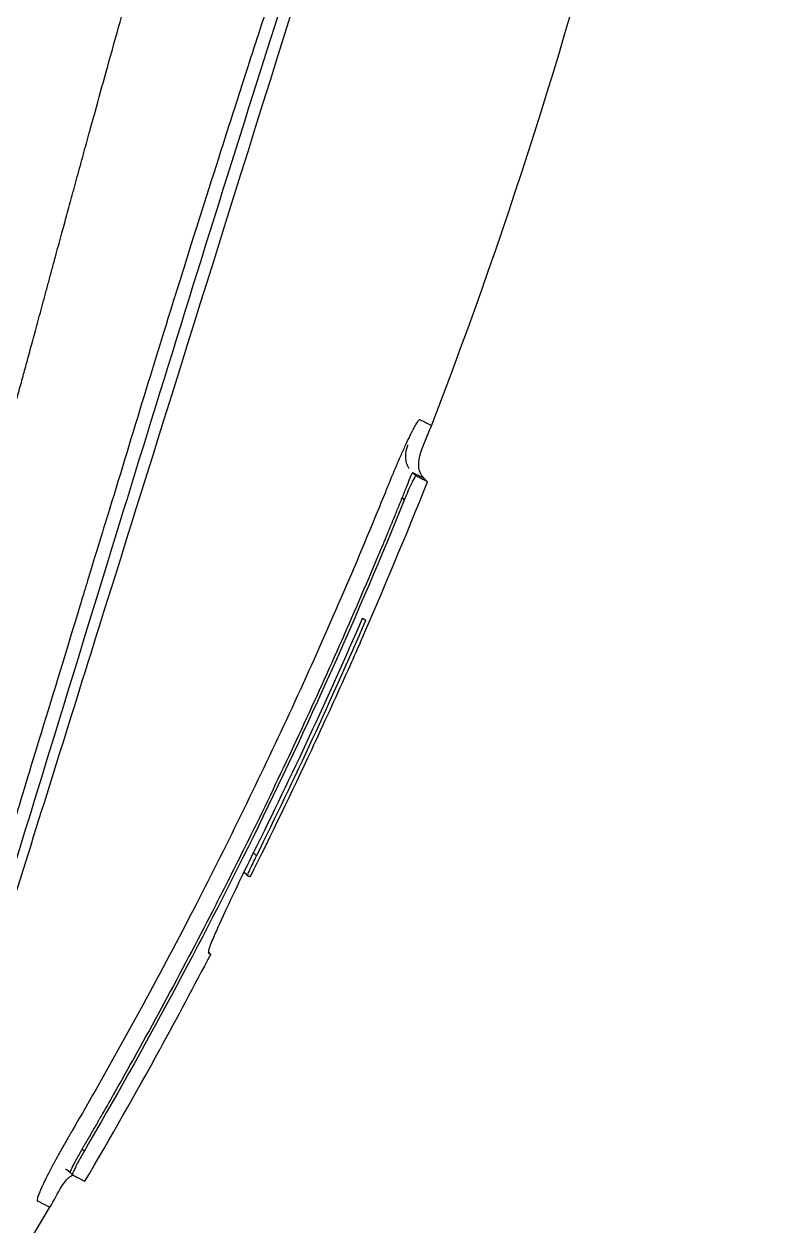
# Model space of a CAD drawing. Header units: millimetres. Extents: x 0 to 4378, y 0 to 2376.
# Drawn here: x 434.54 to 452.45, y 729.5 to 757.97 of the extents above; entities that cross this region are included whole.
import ezdxf

# ---------------------------------------------------------------- set-up
doc = ezdxf.new("R2010")
doc.units = ezdxf.units.MM
doc.header["$LTSCALE"] = 0.2

# ---------------------------------------------------------------- blocks, each defined once
blk = doc.blocks.new('Blk$A45R2-4W24Z')
for p, q in [((-208.374, 144.87), (-208.301, 144.942)), ((-208.1, 145.01), (-208.027, 145.083)), ((-207.77, 144.491), (-207.823, 144.438)), ((-206.913, 141.589), (-206.839, 141.628)), ((-204.322, 136.008), (-204.248, 136.082)), ((-204.169, 135.511), (-204.169, 135.511)), ((-204.169, 135.511), (-204.169, 135.511)), ((-204.108, 135.542), (-204.024, 135.626)), ((-203.237, 133.686), (-203.182, 133.741)), ((-202.033, 131.424), (-202.029, 131.428)), ((-202.029, 131.426), (-202.033, 131.424)), ((-200.195, 129.072), (-200.245, 129.023)), ((-199.908, 128.511), (-199.965, 128.454))]:
    blk.add_line(p, q)
blk.add_arc((-95.338, 189.962), 121.694, 207.54493, 208.75129)
for points, knots in [([(-121.074, 129.832), (-121.116, 129.874), (-121.52, 130.28), (-122.423, 131.187), (-122.763, 131.529), (-123.792, 132.562), (-124.485, 133.258), (-126.587, 135.369), (-128.018, 136.806), (-132.373, 141.178), (-135.373, 144.188), (-140.456, 149.286), (-142.516, 151.352), (-146.628, 155.474), (-148.164, 157.012), (-148.767, 157.618), (-148.873, 157.724), (-149.304, 158.157), (-149.624, 158.479), (-151.239, 160.104), (-152.539, 161.412), (-155.248, 164.137), (-156.655, 165.553), (-158.665, 167.577), (-159.273, 168.189), (-160.076, 168.998), (-160.264, 169.188), (-160.645, 169.571), (-160.835, 169.762), (-161.414, 170.343), (-161.823, 170.752), (-162.988, 171.92), (-163.741, 172.676), (-166.283, 175.223), (-168.061, 177.006), (-170.694, 179.644), (-171.563, 180.514), (-172.863, 181.817), (-173.298, 182.252), (-174.657, 183.613), (-175.562, 184.519), (-177.33, 186.288), (-178.177, 187.136), (-179.853, 188.813), (-180.671, 189.632), (-182.27, 191.231), (-183.048, 192.009), (-186.782, 195.742), (-189.63, 198.586), (-193.396, 202.344), (-194.481, 203.427), (-197.348, 206.286), (-199.043, 207.974), (-202.847, 211.763), (-204.715, 213.621), (-206.334, 215.231), (-206.621, 215.516), (-207.054, 215.947), (-207.218, 216.11), (-207.466, 216.356), (-207.559, 216.448), (-207.758, 216.647), (-207.849, 216.737), (-207.97, 216.857), (-208, 216.887), (-208, 216.887)], [0.000001, 0.000001, 0.000001, 0.000001, 0.020999, 0.020999, 0.03362, 0.03362, 0.058853, 0.058853, 0.10929, 0.10929, 0.210139, 0.210139, 0.277387, 0.277387, 0.343259, 0.343259, 0.357255, 0.357255, 0.400141, 0.400141, 0.572106, 0.572106, 0.758153, 0.758153, 0.839265, 0.839265, 0.865124, 0.865124, 0.885821, 0.885821, 0.936976, 0.936976, 1.031169, 1.031169, 1.255712, 1.255712, 1.367089, 1.367089, 1.423303, 1.423303, 1.543936, 1.543936, 1.662482, 1.662482, 1.779397, 1.779397, 1.892284, 1.892284, 2.327177, 2.327177, 2.51121, 2.51121, 2.83327, 2.83327, 3.318061, 3.318061, 3.439024, 3.439024, 3.529698, 3.529698, 3.597738, 3.597738, 3.699741, 3.699741, 3.801662, 3.801662, 3.801662, 3.801662]), ([(-204.539, 192.819), (-204.539, 192.819), (-204.526, 192.793), (-204.502, 192.741), (-204.492, 192.719), (-204.479, 192.693), (-204.465, 192.662), (-204.445, 192.618), (-204.421, 192.564), (-204.393, 192.501), (-204.355, 192.411), (-204.309, 192.3), (-204.26, 192.166), (-204.222, 192.063), (-204.182, 191.946), (-204.143, 191.813), (-204.126, 191.754), (-204.109, 191.693), (-204.092, 191.628), (-204.085, 191.597), (-204.077, 191.566), (-204.07, 191.533), (-204.063, 191.502), (-204.055, 191.47), (-204.048, 191.438), (-203.951, 191.016), (-203.834, 190.503), (-203.694, 189.894), (-203.497, 189.033), (-203.256, 187.982), (-202.967, 186.721), (-202.746, 185.754), (-202.496, 184.663), (-202.216, 183.439), (-201.979, 182.408), (-201.721, 181.282), (-201.44, 180.056), (-201.313, 179.5), (-201.181, 178.924), (-201.044, 178.327), (-200.915, 177.763), (-200.781, 177.18), (-200.643, 176.577), (-200.512, 176.004), (-200.377, 175.413), (-200.237, 174.804), (-200.17, 174.511), (-200.102, 174.213), (-200.032, 173.911), (-199.965, 173.616), (-199.896, 173.316), (-199.827, 173.012), (-199.759, 172.715), (-199.689, 172.414), (-199.62, 172.109), (-199.551, 171.81), (-199.482, 171.508), (-199.412, 171.202), (-199.275, 170.607), (-199.136, 169.997), (-198.993, 169.374), (-198.924, 169.071), (-198.853, 168.765), (-198.782, 168.455), (-198.755, 168.338), (-198.728, 168.22), (-198.701, 168.101), (-198.658, 167.912), (-198.614, 167.722), (-198.571, 167.532), (-198.43, 166.916), (-198.288, 166.298), (-198.146, 165.678), (-197.862, 164.438), (-197.576, 163.192), (-197.288, 161.941), (-197.16, 161.38), (-197.031, 160.819), (-196.902, 160.257), (-196.87, 160.119), (-196.712, 159.428), (-196.427, 158.181), (-196.361, 157.896), (-196.29, 157.582), (-196.211, 157.24), (-196.145, 156.947), (-196.073, 156.633), (-195.996, 156.298), (-195.867, 155.732), (-195.723, 155.105), (-195.566, 154.419), (-195.53, 154.26), (-195.493, 154.099), (-195.456, 153.934), (-195.422, 153.786), (-195.387, 153.634), (-195.352, 153.481), (-195.317, 153.327), (-195.281, 153.171), (-195.245, 153.013), (-195.21, 152.859), (-195.174, 152.703), (-195.138, 152.545), (-195.124, 152.484), (-195.11, 152.423), (-195.096, 152.362), (-195.074, 152.267), (-195.053, 152.172), (-195.031, 152.078), (-194.995, 151.921), (-194.96, 151.765), (-194.925, 151.612), (-194.852, 151.294), (-194.781, 150.983), (-194.712, 150.681), (-194.639, 150.363), (-194.569, 150.054), (-194.5, 149.754), (-194.427, 149.436), (-194.357, 149.128), (-194.289, 148.83), (-194.216, 148.513), (-194.146, 148.207), (-194.078, 147.91), (-194.005, 147.594), (-193.936, 147.289), (-193.868, 146.996), (-193.833, 146.841), (-193.798, 146.689), (-193.764, 146.541), (-193.729, 146.386), (-193.694, 146.235), (-193.66, 146.086), (-193.587, 145.771), (-193.518, 145.47), (-193.452, 145.181), (-193.379, 144.866), (-193.31, 144.566), (-193.245, 144.282), (-193.172, 143.965), (-193.104, 143.667), (-193.04, 143.388), (-192.877, 142.677), (-192.742, 142.088), (-192.634, 141.617), (-192.612, 141.522), (-192.591, 141.432), (-192.572, 141.347), (-192.535, 141.184), (-192.501, 141.039), (-192.472, 140.911), (-192.459, 140.855), (-192.446, 140.798), (-192.433, 140.741), (-192.4, 140.596), (-192.367, 140.451), (-192.333, 140.306), (-192.3, 140.161), (-192.267, 140.017), (-192.234, 139.872), (-192.201, 139.728), (-192.168, 139.584), (-192.135, 139.44), (-192.102, 139.296), (-192.07, 139.153), (-192.037, 139.01), (-191.971, 138.724), (-191.906, 138.44), (-191.841, 138.155), (-191.776, 137.87), (-191.713, 137.595), (-191.648, 137.309), (-191.582, 137.023), (-191.514, 136.726), (-191.456, 136.47), (-191.398, 136.215), (-191.349, 136.003), (-191.3, 135.786), (-191.217, 135.426), (-191.133, 135.057), (-191.049, 134.688), (-190.989, 134.426), (-190.915, 134.1), (-190.828, 133.721), (-190.67, 133.03), (-190.467, 132.14), (-190.225, 131.084), (-190.077, 130.436), (-189.914, 129.726), (-189.74, 128.964), (-189.71, 128.833), (-189.679, 128.7), (-189.649, 128.566), (-189.477, 127.817), (-189.294, 127.017), (-189.102, 126.18), (-189.016, 125.807), (-188.929, 125.427), (-188.84, 125.041), (-188.757, 124.679), (-188.673, 124.312), (-188.587, 123.94), (-188.582, 123.917), (-188.577, 123.894), (-188.572, 123.872), (-188.535, 123.711), (-188.499, 123.555), (-188.464, 123.404), (-188.422, 123.222), (-188.382, 123.047), (-188.343, 122.879), (-188.302, 122.699), (-188.262, 122.527), (-188.225, 122.363), (-188.184, 122.185), (-188.145, 122.017), (-188.109, 121.857), (-188.068, 121.681), (-188.03, 121.516), (-187.995, 121.362), (-187.955, 121.188), (-187.917, 121.026), (-187.883, 120.878), (-187.843, 120.703), (-187.807, 120.545), (-187.774, 120.404), (-187.733, 120.223), (-187.697, 120.069), (-187.668, 119.941), (-187.626, 119.758), (-187.596, 119.626), (-187.576, 119.542), (-187.576, 119.539), (-187.575, 119.536), (-187.574, 119.533), (-187.57, 119.514), (-187.565, 119.492), (-187.559, 119.467), (-187.537, 119.37), (-187.505, 119.229), (-187.463, 119.048), (-187.412, 118.823), (-187.346, 118.537), (-187.269, 118.199), (-187.168, 117.757), (-187.047, 117.225), (-186.914, 116.642), (-186.869, 116.448), (-186.824, 116.249), (-186.778, 116.046), (-186.716, 115.777), (-186.658, 115.52), (-186.602, 115.276), (-186.504, 114.849), (-186.415, 114.461), (-186.335, 114.111), (-186.284, 113.892), (-186.237, 113.688), (-186.194, 113.498), (-186.166, 113.38), (-186.139, 113.264), (-186.113, 113.151), (-186.073, 112.977), (-186.034, 112.811), (-185.997, 112.654), (-185.977, 112.565), (-185.957, 112.479), (-185.938, 112.397), (-185.913, 112.292), (-185.889, 112.192), (-185.868, 112.099), (-185.847, 112.011), (-185.827, 111.928), (-185.809, 111.854), (-185.792, 111.782), (-185.777, 111.718), (-185.763, 111.662), (-185.75, 111.608), (-185.739, 111.561), (-185.729, 111.523), (-185.72, 111.487), (-185.713, 111.458), (-185.708, 111.439), (-185.705, 111.429), (-185.703, 111.422), (-185.702, 111.417), (-185.7, 111.412), (-185.699, 111.409), (-185.699, 111.409)], [0, 0, 0, 0, 0.016049, 0.016049, 0.016049, 0.0228099, 0.0228099, 0.0228099, 0.0323716, 0.0323716, 0.0323716, 0.0458943, 0.0458943, 0.0458943, 0.0562708, 0.0562708, 0.0562708, 0.0608015, 0.0608015, 0.0608015, 0.0629452, 0.0629452, 0.0629452, 0.0650186, 0.0650186, 0.0650186, 0.0920645, 0.0920645, 0.0920645, 0.1303134, 0.1303134, 0.1303134, 0.1596628, 0.1596628, 0.1596628, 0.1844055, 0.1844055, 0.1844055, 0.1956083, 0.1956083, 0.1956083, 0.2062043, 0.2062043, 0.2062043, 0.2162824, 0.2162824, 0.2162824, 0.2211495, 0.2211495, 0.2211495, 0.2259119, 0.2259119, 0.2259119, 0.230576, 0.230576, 0.230576, 0.2351478, 0.2351478, 0.2351478, 0.2440349, 0.2440349, 0.2440349, 0.2483593, 0.2483593, 0.2483593, 0.25, 0.25, 0.25, 0.2552322, 0.2552322, 0.2552322, 0.2722194, 0.2722194, 0.2722194, 0.3061939, 0.3061939, 0.3061939, 0.3214286, 0.3214286, 0.3214286, 0.3561007, 0.3561007, 0.3561007, 0.3640242, 0.3640242, 0.3640242, 0.3707908, 0.3707908, 0.3707908, 0.3822485, 0.3822485, 0.3822485, 0.384892, 0.384892, 0.384892, 0.3872793, 0.3872793, 0.3872793, 0.389664, 0.389664, 0.389664, 0.3919728, 0.3919728, 0.3919728, 0.3928571, 0.3928571, 0.3928571, 0.3950633, 0.3950633, 0.3950633, 0.39875, 0.39875, 0.39875, 0.4063746, 0.4063746, 0.4063746, 0.4143757, 0.4143757, 0.4143757, 0.4228152, 0.4228152, 0.4228152, 0.4317742, 0.4317742, 0.4317742, 0.4413625, 0.4413625, 0.4413625, 0.4464286, 0.4464286, 0.4464286, 0.4493381, 0.4493381, 0.4493381, 0.4554945, 0.4554945, 0.4554945, 0.4622248, 0.4622248, 0.4622248, 0.4697277, 0.4697277, 0.4697277, 0.4888334, 0.4888334, 0.4888334, 0.492689, 0.492689, 0.492689, 0.5, 0.5, 0.5, 0.5015459, 0.5015459, 0.5015459, 0.5055212, 0.5055212, 0.5055212, 0.5094966, 0.5094966, 0.5094966, 0.5134719, 0.5134719, 0.5134719, 0.5174473, 0.5174473, 0.5174473, 0.525398, 0.525398, 0.525398, 0.5333487, 0.5333487, 0.5333487, 0.5412994, 0.5412994, 0.5412994, 0.5492501, 0.5492501, 0.5492501, 0.5625, 0.5625, 0.5625, 0.5783798, 0.5783798, 0.5783798, 0.6072856, 0.6072856, 0.6072856, 0.625, 0.625, 0.625, 0.6304213, 0.6304213, 0.6304213, 0.6606206, 0.6606206, 0.6606206, 0.6740805, 0.6740805, 0.6740805, 0.6867198, 0.6867198, 0.6867198, 0.6875, 0.6875, 0.6875, 0.6911993, 0.6911993, 0.6911993, 0.6956919, 0.6956919, 0.6956919, 0.7005121, 0.7005121, 0.7005121, 0.7057443, 0.7057443, 0.7057443, 0.7115163, 0.7115163, 0.7115163, 0.7180408, 0.7180408, 0.7180408, 0.7257219, 0.7257219, 0.7257219, 0.7355508, 0.7355508, 0.7355508, 0.7495265, 0.7495265, 0.7495265, 0.75, 0.75, 0.75, 0.7534117, 0.7534117, 0.7534117, 0.766834, 0.766834, 0.766834, 0.7834564, 0.7834564, 0.7834564, 0.8052585, 0.8052585, 0.8052585, 0.8125, 0.8125, 0.8125, 0.8287505, 0.8287505, 0.8287505, 0.8572218, 0.8572218, 0.8572218, 0.875, 0.875, 0.875, 0.8882003, 0.8882003, 0.8882003, 0.9083925, 0.9083925, 0.9083925, 0.9197822, 0.9197822, 0.9197822, 0.9344721, 0.9344721, 0.9344721, 0.9485516, 0.9485516, 0.9485516, 0.9620909, 0.9620909, 0.9620909, 0.9751479, 0.9751479, 0.9751479, 0.9877708, 0.9877708, 0.9877708, 0.9939323, 0.9939323, 0.9939323, 1, 1, 1, 1]), ([(-208.466, 146.199), (-212.236, 155.944), (-214.757, 166.265), (-216.487, 181.936), (-216.723, 187.271), (-216.608, 192.587)], [0, 0, 0, 0, 3.134733, 3.134733, 4.72988, 4.72988, 4.72988, 4.72988]), ([(-204.917, 191.79), (-204.909, 191.771), (-204.899, 191.753), (-204.891, 191.734), (-204.882, 191.715), (-204.873, 191.696), (-204.864, 191.677), (-204.847, 191.639), (-204.83, 191.601), (-204.813, 191.562), (-204.779, 191.485), (-204.746, 191.406), (-204.714, 191.327), (-204.682, 191.246), (-204.652, 191.165), (-204.623, 191.083), (-204.593, 190.999), (-204.565, 190.915), (-204.539, 190.83), (-204.513, 190.743), (-204.489, 190.655), (-204.467, 190.565), (-204.462, 190.543), (-204.456, 190.52), (-204.451, 190.497), (-204.446, 190.475), (-204.44, 190.452), (-204.435, 190.429), (-204.424, 190.384), (-204.414, 190.338), (-204.403, 190.293), (-204.36, 190.107), (-204.317, 189.924), (-204.275, 189.744), (-204.09, 188.95), (-203.917, 188.204), (-203.756, 187.513), (-203.559, 186.667), (-203.38, 185.902), (-203.223, 185.225), (-202.998, 184.26), (-202.815, 183.474), (-202.677, 182.882), (-202.474, 182.011), (-202.369, 181.559), (-202.365, 181.542), (-202.151, 180.625), (-201.881, 179.464), (-201.55, 178.041), (-201.459, 177.648), (-201.362, 177.235), (-201.262, 176.801), (-201.197, 176.524), (-201.131, 176.239), (-201.062, 175.945), (-201.032, 175.813), (-201.001, 175.682), (-200.971, 175.55), (-200.874, 175.133), (-200.776, 174.712), (-200.677, 174.288), (-200.579, 173.867), (-200.48, 173.443), (-200.381, 173.016), (-200.282, 172.592), (-200.183, 172.165), (-200.082, 171.734), (-199.983, 171.307), (-199.883, 170.878), (-199.782, 170.444), (-199.757, 170.337), (-199.732, 170.23), (-199.707, 170.123), (-199.628, 169.784), (-199.553, 169.458), (-199.48, 169.145), (-199.371, 168.679), (-199.27, 168.244), (-199.176, 167.839), (-198.886, 166.593), (-198.664, 165.643), (-198.515, 164.999), (-198.296, 164.058), (-198.106, 163.242), (-197.946, 162.554), (-197.528, 160.754), (-197.313, 159.83), (-197.305, 159.796), (-197.105, 158.935), (-196.904, 158.074), (-196.704, 157.212), (-196.634, 156.911), (-196.564, 156.61), (-196.495, 156.31), (-196.46, 156.161), (-196.426, 156.015), (-196.394, 155.874), (-196.279, 155.382), (-196.176, 154.937), (-196.083, 154.538), (-195.914, 153.81), (-195.782, 153.239), (-195.683, 152.817), (-195.653, 152.686), (-195.623, 152.555), (-195.592, 152.424), (-195.549, 152.239), (-195.506, 152.053), (-195.464, 151.875), (-195.424, 151.699), (-195.385, 151.532), (-195.345, 151.362), (-195.306, 151.193), (-195.265, 151.02), (-195.225, 150.849), (-195.147, 150.511), (-195.067, 150.17), (-194.987, 149.827), (-194.909, 149.49), (-194.83, 149.15), (-194.75, 148.808), (-194.672, 148.473), (-194.594, 148.135), (-194.515, 147.795), (-194.437, 147.461), (-194.359, 147.125), (-194.28, 146.787), (-194.248, 146.65), (-194.216, 146.512), (-194.184, 146.374), (-194.17, 146.313), (-194.124, 146.117), (-194.047, 145.786), (-194.014, 145.644), (-193.976, 145.478), (-193.931, 145.287), (-193.896, 145.137), (-193.858, 144.971), (-193.816, 144.791), (-193.748, 144.5), (-193.671, 144.17), (-193.585, 143.802), (-193.515, 143.5), (-193.439, 143.173), (-193.357, 142.82), (-193.286, 142.514), (-193.21, 142.189), (-193.13, 141.845), (-193.058, 141.538), (-192.983, 141.215), (-192.905, 140.878), (-192.869, 140.722), (-192.831, 140.561), (-192.793, 140.398), (-192.757, 140.241), (-192.72, 140.082), (-192.682, 139.92), (-192.629, 139.692), (-192.575, 139.459), (-192.519, 139.22), (-192.501, 139.14), (-192.481, 139.057), (-192.461, 138.97), (-192.427, 138.823), (-192.39, 138.665), (-192.351, 138.498), (-192.317, 138.35), (-192.28, 138.193), (-192.242, 138.029), (-192.117, 137.492), (-191.974, 136.873), (-191.812, 136.177), (-191.683, 135.621), (-191.543, 135.016), (-191.392, 134.367), (-191.263, 133.811), (-191.127, 133.221), (-190.983, 132.603), (-190.98, 132.587), (-190.976, 132.57), (-190.972, 132.553), (-190.676, 131.276), (-190.42, 130.174), (-190.201, 129.229), (-189.948, 128.139), (-189.743, 127.256), (-189.578, 126.55), (-189.543, 126.397), (-189.506, 126.24), (-189.469, 126.08), (-189.36, 125.614), (-189.245, 125.118), (-189.123, 124.599), (-189.017, 124.145), (-188.907, 123.672), (-188.793, 123.186), (-188.741, 122.961), (-188.688, 122.735), (-188.634, 122.505), (-188.583, 122.286), (-188.531, 122.065), (-188.478, 121.842), (-188.443, 121.69), (-188.407, 121.537), (-188.371, 121.384), (-188.307, 121.111), (-188.244, 120.84), (-188.181, 120.571), (-188.133, 120.367), (-188.086, 120.164), (-188.039, 119.963), (-187.993, 119.765), (-187.947, 119.569), (-187.902, 119.374), (-187.813, 118.995), (-187.727, 118.622), (-187.642, 118.256), (-187.559, 117.897), (-187.477, 117.546), (-187.398, 117.204), (-187.317, 116.853), (-187.245, 116.541), (-187.181, 116.263), (-187.103, 115.927), (-187.037, 115.64), (-186.98, 115.393), (-186.904, 115.067), (-186.845, 114.811), (-186.798, 114.61), (-186.747, 114.389), (-186.711, 114.233), (-186.686, 114.13), (-186.616, 113.83), (-186.551, 113.556), (-186.493, 113.308), (-186.405, 112.934), (-186.331, 112.62), (-186.272, 112.366), (-186.242, 112.24), (-186.216, 112.129), (-186.194, 112.033), (-186.171, 111.937), (-186.152, 111.857), (-186.137, 111.792), (-186.107, 111.662), (-186.091, 111.596), (-186.091, 111.594)], [-1, -1, -1, -1, -0.9996299, -0.9996299, -0.9996299, -0.9992585, -0.9992585, -0.9992585, -0.9985118, -0.9985118, -0.9985118, -0.9970025, -0.9970025, -0.9970025, -0.9954711, -0.9954711, -0.9954711, -0.9939167, -0.9939167, -0.9939167, -0.9923382, -0.9923382, -0.9923382, -0.9919396, -0.9919396, -0.9919396, -0.9915395, -0.9915395, -0.9915395, -0.9907344, -0.9907344, -0.9907344, -0.9874459, -0.9874459, -0.9874459, -0.9729653, -0.9729653, -0.9729653, -0.9552462, -0.9552462, -0.9552462, -0.9299864, -0.9299864, -0.9299864, -0.8928571, -0.8928571, -0.8928571, -0.85599, -0.85599, -0.85599, -0.8457982, -0.8457982, -0.8457982, -0.8392857, -0.8392857, -0.8392857, -0.8355115, -0.8355115, -0.8355115, -0.8235942, -0.8235942, -0.8235942, -0.8117985, -0.8117985, -0.8117985, -0.8001205, -0.8001205, -0.8001205, -0.7885569, -0.7885569, -0.7885569, -0.7857143, -0.7857143, -0.7857143, -0.7792361, -0.7792361, -0.7792361, -0.769573, -0.769573, -0.769573, -0.7397959, -0.7397959, -0.7397959, -0.7270957, -0.7270957, -0.7270957, -0.6938776, -0.6938776, -0.6938776, -0.6711853, -0.6711853, -0.6711853, -0.6632653, -0.6632653, -0.6632653, -0.660435, -0.660435, -0.660435, -0.6505867, -0.6505867, -0.6505867, -0.6326531, -0.6326531, -0.6326531, -0.6289844, -0.6289844, -0.6289844, -0.6238469, -0.6238469, -0.6238469, -0.6187644, -0.6187644, -0.6187644, -0.613735, -0.613735, -0.613735, -0.6038292, -0.6038292, -0.6038292, -0.5941176, -0.5941176, -0.5941176, -0.5845891, -0.5845891, -0.5845891, -0.5752338, -0.5752338, -0.5752338, -0.5714286, -0.5714286, -0.5714286, -0.5537049, -0.5537049, -0.5537049, -0.546114, -0.546114, -0.546114, -0.5401196, -0.5401196, -0.5401196, -0.5304683, -0.5304683, -0.5304683, -0.5225505, -0.5225505, -0.5225505, -0.515673, -0.515673, -0.515673, -0.5095094, -0.5095094, -0.5095094, -0.5066344, -0.5066344, -0.5066344, -0.5038748, -0.5038748, -0.5038748, -0.5, -0.5, -0.5, -0.4956655, -0.4956655, -0.4956655, -0.4883425, -0.4883425, -0.4883425, -0.4818339, -0.4818339, -0.4818339, -0.4605542, -0.4605542, -0.4605542, -0.4435521, -0.4435521, -0.4435521, -0.4289688, -0.4289688, -0.4289688, -0.4285714, -0.4285714, -0.4285714, -0.3953729, -0.3953729, -0.3953729, -0.3571429, -0.3571429, -0.3571429, -0.349646, -0.349646, -0.349646, -0.3278159, -0.3278159, -0.3278159, -0.3086842, -0.3086842, -0.3086842, -0.2998625, -0.2998625, -0.2998625, -0.2914447, -0.2914447, -0.2914447, -0.2857143, -0.2857143, -0.2857143, -0.2724332, -0.2724332, -0.2724332, -0.2623784, -0.2623784, -0.2623784, -0.2524976, -0.2524976, -0.2524976, -0.2332233, -0.2332233, -0.2332233, -0.2142857, -0.2142857, -0.2142857, -0.2014282, -0.2014282, -0.2014282, -0.1858885, -0.1858885, -0.1858885, -0.1653594, -0.1653594, -0.1653594, -0.1428571, -0.1428571, -0.1428571, -0.1170341, -0.1170341, -0.1170341, -0.0780205, -0.0780205, -0.0780205, -0.0585145, -0.0585145, -0.0585145, -0.0390092, -0.0390092, -0.0390092, 0, 0, 0, 0]), ([(-189.526, 113.372), (-189.526, 113.372), (-189.528, 113.379), (-189.535, 113.408), (-189.545, 113.449), (-189.555, 113.491), (-189.568, 113.543), (-189.587, 113.615), (-189.611, 113.71), (-189.645, 113.836), (-189.683, 113.977), (-189.745, 114.206), (-189.823, 114.491), (-189.906, 114.79), (-189.96, 114.983), (-190.011, 115.168), (-190.072, 115.389), (-190.162, 115.712), (-190.266, 116.089), (-190.38, 116.503), (-190.472, 116.834), (-190.536, 117.069), (-190.586, 117.25), (-190.632, 117.415), (-190.702, 117.672), (-190.838, 118.168), (-191.009, 118.794), (-191.173, 119.399), (-191.276, 119.776), (-191.359, 120.082), (-191.455, 120.435), (-191.572, 120.862), (-191.715, 121.387), (-191.854, 121.894), (-191.963, 122.291), (-192.031, 122.54), (-192.104, 122.807), (-192.2, 123.16), (-192.335, 123.653), (-192.462, 124.116), (-192.577, 124.539), (-192.697, 124.977), (-192.851, 125.544), (-193.044, 126.252), (-193.245, 126.991), (-193.492, 127.901), (-193.812, 129.078), (-194.149, 130.318), (-194.464, 131.482), (-194.68, 132.277), (-194.854, 132.92), (-194.978, 133.376), (-195.101, 133.827), (-195.222, 134.272), (-195.341, 134.712), (-195.459, 135.146), (-195.575, 135.573), (-195.69, 135.995), (-195.802, 136.409), (-195.913, 136.817), (-196.022, 137.217), (-196.135, 137.631), (-196.232, 137.987), (-196.314, 138.287), (-196.375, 138.512), (-196.437, 138.738), (-196.499, 138.965), (-196.561, 139.192), (-196.623, 139.42), (-196.685, 139.648), (-196.748, 139.877), (-196.81, 140.106), (-196.936, 140.566), (-197.083, 141.106), (-197.252, 141.726), (-197.38, 142.193), (-197.487, 142.584), (-197.573, 142.898), (-197.637, 143.133), (-197.702, 143.369), (-197.766, 143.606), (-197.824, 143.816), (-197.882, 144.031), (-197.95, 144.278), (-198.041, 144.613), (-198.132, 144.946), (-198.216, 145.256), (-198.289, 145.521), (-198.367, 145.808), (-198.451, 146.117), (-198.541, 146.448), (-198.62, 146.737), (-198.704, 147.048), (-198.773, 147.301), (-198.843, 147.557), (-198.895, 147.749), (-198.951, 147.953), (-199.009, 148.168), (-199.071, 148.394), (-199.136, 148.632), (-199.203, 148.879), (-199.272, 149.137), (-199.344, 149.404), (-199.42, 149.683), (-199.498, 149.973), (-199.596, 150.335), (-199.708, 150.743), (-199.834, 151.207), (-199.961, 151.672), (-200.098, 152.174), (-200.239, 152.686), (-200.373, 153.175), (-200.546, 153.802), (-200.771, 154.616), (-201.047, 155.608), (-201.325, 156.601), (-201.594, 157.56), (-201.954, 158.834), (-202.354, 160.247), (-202.724, 161.544), (-202.969, 162.4), (-203.134, 162.976), (-203.264, 163.428), (-203.361, 163.767), (-203.451, 164.078), (-203.554, 164.439), (-203.669, 164.839), (-203.772, 165.197), (-203.863, 165.512), (-203.942, 165.784), (-204.021, 166.06), (-204.129, 166.432), (-204.291, 166.992), (-204.468, 167.605), (-204.643, 168.21), (-204.799, 168.75), (-204.972, 169.346), (-205.16, 169.997), (-205.365, 170.703), (-205.591, 171.484), (-205.834, 172.322), (-206.086, 173.195), (-206.337, 174.061), (-206.585, 174.92), (-206.83, 175.772), (-207.032, 176.476), (-207.192, 177.036), (-207.312, 177.454), (-207.431, 177.87), (-207.549, 178.284), (-207.666, 178.697), (-207.763, 179.039), (-207.84, 179.312), (-207.898, 179.516), (-207.955, 179.72), (-208.003, 179.889), (-208.041, 180.024), (-208.069, 180.126), (-208.093, 180.21), (-208.112, 180.277), (-208.126, 180.328), (-208.14, 180.378), (-208.159, 180.446), (-208.183, 180.529), (-208.214, 180.627), (-208.245, 180.725), (-208.277, 180.822), (-208.309, 180.918), (-208.342, 181.014), (-208.37, 181.093), (-208.393, 181.155), (-208.41, 181.202), (-208.427, 181.249), (-208.441, 181.288), (-208.453, 181.319), (-208.462, 181.342), (-208.471, 181.365), (-208.478, 181.384), (-208.484, 181.4), (-208.488, 181.411), (-208.492, 181.423), (-208.498, 181.438), (-208.506, 181.457), (-208.511, 181.472), (-208.514, 181.48)], [0, 0, 0, 0, 0.081143, 0.183697, 0.243007, 0.307671, 0.369739, 0.427479, 0.529984, 0.615177, 0.705852, 0.801274, 1.006337, 1.115983, 1.172581, 1.230362, 1.320683, 1.403906, 1.549055, 1.66583, 1.75424, 1.814296, 1.846002, 1.89056, 1.936338, 2.031562, 2.23667, 2.346563, 2.403343, 2.461346, 2.525276, 2.60461, 2.699351, 2.809491, 2.870338, 2.902203, 2.935034, 3.003575, 3.07596, 3.172909, 3.222204, 3.272045, 3.373367, 3.476872, 3.582564, 3.690447, 3.858081, 4.062856, 4.179181, 4.304793, 4.361869, 4.417874, 4.472809, 4.526674, 4.579466, 4.631187, 4.681836, 4.731415, 4.779922, 4.827356, 4.873719, 4.919017, 4.970333, 4.995991, 5.021661, 5.047334, 5.073, 5.098649, 5.124305, 5.149964, 5.175621, 5.201274, 5.226926, 5.329539, 5.38084, 5.432135, 5.483441, 5.50909, 5.534736, 5.560385, 5.586037, 5.611685, 5.628685, 5.655602, 5.691681, 5.736923, 5.762978, 5.791319, 5.821949, 5.854877, 5.890095, 5.927601, 5.947216, 5.988791, 6.007971, 6.028313, 6.049818, 6.07247, 6.096306, 6.121329, 6.147367, 6.174316, 6.202323, 6.231482, 6.261792, 6.293243, 6.344979, 6.38969, 6.438143, 6.490327, 6.546228, 6.597949, 6.642575, 6.741736, 6.851486, 6.95133, 7.051027, 7.150578, 7.349255, 7.493538, 7.558832, 7.619584, 7.67579, 7.7022, 7.727484, 7.774647, 7.81729, 7.855439, 7.889102, 7.918277, 7.942962, 7.977768, 8.038117, 8.123953, 8.176423, 8.235256, 8.300461, 8.372029, 8.449966, 8.534277, 8.63275, 8.731252, 8.829798, 8.928412, 9.027112, 9.125918, 9.17537, 9.224855, 9.274374, 9.323933, 9.373539, 9.423193, 9.448039, 9.472896, 9.497765, 9.522647, 9.535093, 9.547542, 9.559996, 9.566228, 9.572455, 9.578684, 9.584901, 9.59735, 9.609799, 9.622249, 9.634708, 9.647168, 9.659631, 9.672093, 9.678323, 9.684553, 9.690783, 9.697011, 9.700126, 9.703241, 9.706354, 9.709468, 9.711028, 9.712586, 9.714141, 9.715692, 9.718821, 9.721849, 9.721849, 9.721849, 9.721849]), ([(-210.617, 174.46), (-210.615, 174.454), (-210.613, 174.449), (-210.612, 174.443), (-210.313, 173.499), (-209.872, 172.127), (-209.255, 170.256), (-208.996, 169.468), (-208.762, 168.762), (-208.557, 168.146), (-208.218, 167.124), (-207.959, 166.351), (-207.791, 165.846), (-207.407, 164.692), (-206.966, 163.37), (-206.47, 161.876), (-206.402, 161.672), (-206.333, 161.464), (-206.264, 161.253), (-205.427, 158.728), (-204.923, 157.181), (-204.759, 156.68), (-204.72, 156.56), (-204.701, 156.499), (-204.7, 156.498), (-204.578, 156.122), (-204.446, 155.718), (-204.307, 155.287), (-204.266, 155.162), (-204.228, 155.043), (-204.192, 154.932), (-204.074, 154.566), (-203.982, 154.278), (-203.915, 154.07), (-203.723, 153.473), (-203.461, 152.656), (-203.133, 151.623), (-202.687, 150.22), (-202.433, 149.404), (-202.36, 149.169), (-202.124, 148.414), (-201.871, 147.595), (-201.602, 146.716), (-201.331, 145.827), (-201.063, 144.949), (-200.798, 144.084), (-200.787, 144.049), (-200.632, 143.543), (-200.338, 142.582), (-200.241, 142.264), (-200.129, 141.896), (-200.002, 141.48), (-199.275, 139.097), (-198.779, 137.467), (-198.482, 136.492), (-198.402, 136.229), (-198.247, 135.721), (-198.023, 134.986), (-197.943, 134.725), (-197.855, 134.436), (-197.759, 134.121), (-197.532, 133.377), (-197.3, 132.618), (-197.065, 131.847), (-196.854, 131.154), (-196.662, 130.527), (-196.489, 129.959), (-196.206, 129.029), (-195.971, 128.259), (-195.778, 127.628), (-195.632, 127.149), (-195.489, 126.681), (-195.35, 126.225), (-194.785, 124.373), (-194.277, 122.706), (-193.837, 121.26), (-193.783, 121.084), (-193.73, 120.911), (-193.678, 120.741), (-193.65, 120.647), (-193.604, 120.496), (-193.542, 120.295), (-193.354, 119.68), (-193.012, 118.557), (-192.654, 117.385), (-192.53, 116.98), (-192.406, 116.573), (-192.291, 116.197), (-192.046, 115.396), (-191.827, 114.681), (-191.824, 114.673)], [-0.9999921, -0.9999921, -0.9999921, -0.9999921, -0.9996333, -0.9996333, -0.9996333, -0.9375, -0.9375, -0.9375, -0.9140059, -0.9140059, -0.9140059, -0.875, -0.875, -0.875, -0.8200156, -0.8200156, -0.8200156, -0.8125, -0.8125, -0.8125, -0.7620675, -0.7620675, -0.7620675, -0.75, -0.75, -0.75, -0.734375, -0.734375, -0.734375, -0.7307388, -0.7307388, -0.7307388, -0.71875, -0.71875, -0.71875, -0.6875, -0.6875, -0.6875, -0.65625, -0.65625, -0.65625, -0.625, -0.625, -0.625, -0.59375, -0.59375, -0.59375, -0.5702728, -0.5702728, -0.5702728, -0.5625, -0.5625, -0.5625, -0.5, -0.5, -0.5, -0.4769249, -0.4769249, -0.4769249, -0.46875, -0.46875, -0.46875, -0.4375, -0.4375, -0.4375, -0.4138038, -0.4138038, -0.4138038, -0.375, -0.375, -0.375, -0.3524616, -0.3524616, -0.3524616, -0.2611309, -0.2611309, -0.2611309, -0.25, -0.25, -0.25, -0.2160572, -0.2160572, -0.2160572, -0.112421, -0.112421, -0.112421, -0.0765634, -0.0765634, -0.0765634, 0, 0, 0, 0]), ([(-210.684, 174.165), (-208.847, 168.347), (-206.623, 161.567), (-204.443, 154.691), (-202.263, 147.816), (-200.167, 140.9), (-198.319, 134.919), (-196.47, 128.938), (-194.917, 123.888), (-193.843, 120.409), (-193.307, 118.669), (-192.886, 117.305), (-192.596, 116.365), (-192.414, 115.778), (-192.279, 115.34), (-192.201, 115.09), (-192.155, 114.94), (-192.129, 114.858), (-192.127, 114.852)], [0.000015, 0.000015, 0.000015, 0.000015, 0.2500082, 0.2500082, 0.2500082, 0.5000054, 0.5000054, 0.5000054, 0.7500027, 0.7500027, 0.7500027, 0.8750013, 0.8750013, 0.8750013, 0.9531573, 0.9531573, 0.9531573, 1, 1, 1, 1]), ([(-192.313, 114.962), (-192.313, 114.963), (-192.314, 114.967), (-192.325, 115), (-192.331, 115.02), (-192.355, 115.096), (-192.378, 115.169), (-192.465, 115.449), (-192.549, 115.716), (-192.723, 116.273), (-192.804, 116.532), (-192.947, 116.987), (-193.002, 117.162), (-193.215, 117.844), (-193.393, 118.414), (-193.856, 119.891), (-194.16, 120.862), (-194.698, 122.582), (-194.906, 123.245), (-196.195, 127.367), (-197.417, 131.269), (-199.201, 136.969), (-199.891, 139.173), (-201.644, 144.776), (-203.233, 149.852), (-206.173, 159.246), (-207.146, 162.354), (-209.019, 168.338), (-209.919, 171.211), (-210.753, 173.877)], [-11.591769, -11.591769, -11.591769, -11.591769, -11.369233, -11.369233, -11.2055, -11.2055, -10.879051, -10.879051, -10.229253, -10.229253, -9.808886, -9.808886, -9.569695, -9.569695, -8.931682, -8.931682, -8.097781, -8.097781, -7.622133, -7.622133, -5.29353, -5.29353, -3.945591, -3.945591, -1.974095, -1.974095, -0.987299, -0.987299, -0.000001, -0.000001, -0.000001, -0.000001]), ([(-208.466, 146.199), (-208.466, 146.199), (-208.459, 146.202), (-208.445, 146.21), (-208.431, 146.217), (-208.41, 146.228), (-208.382, 146.242), (-208.354, 146.257), (-208.318, 146.275), (-208.276, 146.297), (-208.255, 146.307), (-208.232, 146.319), (-208.207, 146.332), (-208.204, 146.334), (-208.201, 146.335), (-208.197, 146.337), (-208.196, 146.338), (-208.194, 146.338), (-208.193, 146.339), (-208.191, 146.34), (-208.19, 146.341), (-208.188, 146.341), (-208.18, 146.342), (-208.169, 146.333), (-208.154, 146.315), (-208.14, 146.298), (-208.122, 146.271), (-208.101, 146.236), (-208.095, 146.227), (-208.09, 146.218), (-208.084, 146.208), (-208.082, 146.203), (-208.079, 146.198), (-208.076, 146.193)], [-0.8610218, -0.8610218, -0.8610218, -0.8610218, -0.826965, -0.826965, -0.826965, -0.7923494, -0.7923494, -0.7923494, -0.7577381, -0.7577381, -0.7577381, -0.7404325, -0.7404325, -0.7404325, -0.7382693, -0.7382693, -0.7382693, -0.7371877, -0.7371877, -0.7371877, -0.7361061, -0.7361061, -0.7361061, -0.7317796, -0.7317796, -0.7317796, -0.7274532, -0.7274532, -0.7274532, -0.7263716, -0.7263716, -0.7263716, -0.7258308, -0.7258308, -0.7258308, -0.7258308]), ([(-208.301, 144.942), (-208.266, 144.977), (-208.236, 145.017), (-208.192, 145.103), (-208.178, 145.151), (-208.164, 145.246), (-208.164, 145.294), (-208.175, 145.406), (-208.189, 145.47), (-208.239, 145.643), (-208.282, 145.751), (-208.373, 145.971), (-208.422, 146.084), (-208.466, 146.199)], [0, 0, 0, 0, 0.0146796, 0.0146796, 0.0291298, 0.0291298, 0.0434583, 0.0434583, 0.0629408, 0.0629408, 0.0974759, 0.0974759, 0.1344342, 0.1344342, 0.1344342, 0.1344342]), ([(-208.076, 146.193), (-208.073, 146.188), (-208.07, 146.183), (-208.067, 146.177), (-208.064, 146.172), (-208.061, 146.166), (-208.058, 146.161), (-208.055, 146.155), (-208.051, 146.149), (-208.048, 146.144), (-208.045, 146.138), (-208.042, 146.132), (-208.039, 146.126), (-208.035, 146.119), (-208.032, 146.113), (-208.029, 146.107), (-208.025, 146.101), (-208.022, 146.094), (-208.019, 146.087), (-208.008, 146.066), (-207.996, 146.044), (-207.984, 146.021), (-207.969, 145.99), (-207.953, 145.958), (-207.937, 145.923), (-207.903, 145.855), (-207.868, 145.78), (-207.831, 145.7), (-207.813, 145.66), (-207.794, 145.618), (-207.775, 145.576), (-207.766, 145.554), (-207.756, 145.533), (-207.747, 145.511), (-207.742, 145.5), (-207.737, 145.489), (-207.732, 145.478), (-207.727, 145.467), (-207.722, 145.456), (-207.718, 145.445), (-207.679, 145.356), (-207.639, 145.263), (-207.599, 145.169), (-207.571, 145.104), (-207.544, 145.038), (-207.517, 144.971)], [-0.72583083, -0.72583083, -0.72583083, -0.72583083, -0.72529003, -0.72529003, -0.72529003, -0.72474923, -0.72474923, -0.72474923, -0.72420843, -0.72420843, -0.72420843, -0.72366763, -0.72366763, -0.72366763, -0.72312683, -0.72312683, -0.72312683, -0.72258602, -0.72258602, -0.72258602, -0.72084984, -0.72084984, -0.72084984, -0.71857285, -0.71857285, -0.71857285, -0.71401887, -0.71401887, -0.71401887, -0.71174188, -0.71174188, -0.71174188, -0.71060338, -0.71060338, -0.71060338, -0.71003414, -0.71003414, -0.71003414, -0.70946489, -0.70946489, -0.70946489, -0.70491091, -0.70491091, -0.70491091, -0.70178277, -0.70178277, -0.70178277, -0.70178277]), ([(-207.942, 145.184), (-207.939, 145.187), (-207.931, 145.201), (-207.913, 145.23), (-207.901, 145.254), (-207.875, 145.321), (-207.865, 145.363), (-207.856, 145.45), (-207.857, 145.494), (-207.87, 145.603), (-207.886, 145.666), (-207.905, 145.727)], [0.07192894, 0.07192894, 0.07192894, 0.07192894, 0.07395676, 0.07395676, 0.08251238, 0.08251238, 0.09699884, 0.09699884, 0.11301555, 0.11301555, 0.1377436, 0.1377436, 0.1377436, 0.1377436]), ([(-207.905, 145.727), (-207.906, 145.73), (-207.907, 145.734), (-207.909, 145.739), (-207.909, 145.741), (-207.91, 145.742), (-207.91, 145.743), (-207.91, 145.743), (-207.91, 145.743), (-207.91, 145.743), (-207.91, 145.743), (-207.91, 145.743)], [0, 0, 0, 0, 0.001478731, 0.001478731, 0.002070222, 0.002070222, 0.002144158, 0.002144158, 0.002162642, 0.002162642, 0.002168293, 0.002168293, 0.002168293, 0.002168293]), ([(-208.301, 144.942), (-208.301, 144.942), (-208.295, 144.945), (-208.284, 144.951), (-208.272, 144.957), (-208.254, 144.966), (-208.23, 144.978), (-208.207, 144.991), (-208.177, 145.006), (-208.142, 145.024), (-208.124, 145.033), (-208.105, 145.043), (-208.084, 145.054), (-208.081, 145.055), (-208.079, 145.056), (-208.076, 145.058), (-208.075, 145.058), (-208.073, 145.059), (-208.072, 145.06), (-208.071, 145.06), (-208.069, 145.061), (-208.068, 145.062), (-208.063, 145.064), (-208.057, 145.067), (-208.052, 145.07), (-208.046, 145.073), (-208.04, 145.076), (-208.035, 145.079), (-208.033, 145.079), (-208.032, 145.08), (-208.03, 145.081), (-208.03, 145.081), (-208.029, 145.082), (-208.028, 145.082), (-208.028, 145.082), (-208.027, 145.082), (-208.027, 145.083)], [0.5023991, 0.5023991, 0.5023991, 0.5023991, 0.6271507, 0.6271507, 0.6271507, 0.7543218, 0.7543218, 0.7543218, 0.8814771, 0.8814771, 0.8814771, 0.9450548, 0.9450548, 0.9450548, 0.953002, 0.953002, 0.953002, 0.9569756, 0.9569756, 0.9569756, 0.9609492, 0.9609492, 0.9609492, 0.9768436, 0.9768436, 0.9768436, 0.992738, 0.992738, 0.992738, 0.9967116, 0.9967116, 0.9967116, 0.9986984, 0.9986984, 0.9986984, 1, 1, 1, 1]), ([(-208.1, 145.01), (-208.097, 145.011), (-208.093, 145.008), (-208.081, 144.994), (-208.073, 144.982), (-208.046, 144.937), (-208.024, 144.895), (-207.972, 144.787), (-207.942, 144.72), (-207.882, 144.581), (-207.852, 144.51), (-207.823, 144.438)], [-0.09661852, -0.09661852, -0.09661852, -0.09661852, -0.08429687, -0.08429687, -0.07141596, -0.07141596, -0.04825685, -0.04825685, -0.02320733, -0.02320733, -0.00000099, -0.00000099, -0.00000099, -0.00000099]), ([(-208.027, 145.083), (-208.026, 145.083), (-208.026, 145.083), (-208.026, 145.083), (-208.025, 145.083), (-208.024, 145.083), (-208.023, 145.083), (-208.022, 145.082), (-208.02, 145.082), (-208.019, 145.08), (-208.018, 145.079), (-208.016, 145.078), (-208.014, 145.076), (-208.013, 145.074), (-208.011, 145.072), (-208.01, 145.069), (-208.008, 145.067), (-208.006, 145.064), (-208.004, 145.061), (-207.998, 145.05), (-207.991, 145.036), (-207.983, 145.019), (-207.972, 144.996), (-207.961, 144.969), (-207.948, 144.937), (-207.922, 144.874), (-207.891, 144.796), (-207.858, 144.711), (-207.841, 144.669), (-207.824, 144.625), (-207.807, 144.581), (-207.798, 144.558), (-207.789, 144.536), (-207.78, 144.514), (-207.777, 144.506), (-207.773, 144.498), (-207.77, 144.491)], [0, 0, 0, 0, 0.012221, 0.012221, 0.012221, 0.047655, 0.047655, 0.047655, 0.083088, 0.083088, 0.083088, 0.118522, 0.118522, 0.118522, 0.153956, 0.153956, 0.153956, 0.18939, 0.18939, 0.18939, 0.303147, 0.303147, 0.303147, 0.452337, 0.452337, 0.452337, 0.750718, 0.750718, 0.750718, 0.899909, 0.899909, 0.899909, 0.974504, 0.974504, 0.974504, 1, 1, 1, 1]), ([(-207.517, 144.971), (-207.504, 144.941), (-207.492, 144.911), (-207.479, 144.88), (-207.469, 144.856), (-207.459, 144.831), (-207.45, 144.807), (-207.44, 144.783), (-207.43, 144.758), (-207.42, 144.734), (-207.4, 144.685), (-207.381, 144.636), (-207.361, 144.588), (-207.282, 144.393), (-207.202, 144.198), (-207.122, 144.004), (-206.801, 143.226), (-206.472, 142.451), (-206.135, 141.68), (-205.798, 140.909), (-205.452, 140.141), (-205.099, 139.377), (-204.745, 138.614), (-204.384, 137.853), (-204.014, 137.098), (-203.645, 136.342), (-203.269, 135.592), (-202.884, 134.845), (-202.475, 134.05), (-202.056, 133.259), (-201.629, 132.474), (-201.214, 131.712), (-200.792, 130.955), (-200.361, 130.202), (-200.253, 130.014), (-200.145, 129.826), (-200.036, 129.638), (-200.009, 129.591), (-199.982, 129.544), (-199.955, 129.498), (-199.941, 129.474), (-199.927, 129.451), (-199.914, 129.427), (-199.9, 129.404), (-199.887, 129.38), (-199.873, 129.357), (-199.846, 129.31), (-199.819, 129.263), (-199.792, 129.216), (-199.765, 129.17), (-199.739, 129.123), (-199.713, 129.077), (-199.686, 129.03), (-199.661, 128.984), (-199.636, 128.939), (-199.611, 128.894), (-199.586, 128.849), (-199.562, 128.805), (-199.556, 128.794), (-199.55, 128.783), (-199.544, 128.772), (-199.538, 128.761), (-199.533, 128.75), (-199.527, 128.739), (-199.515, 128.717), (-199.504, 128.696), (-199.492, 128.675), (-199.47, 128.632), (-199.448, 128.591), (-199.427, 128.55), (-199.406, 128.51), (-199.386, 128.471), (-199.367, 128.433), (-199.356, 128.412), (-199.346, 128.391), (-199.336, 128.371)], [-0.7017828, -0.7017828, -0.7017828, -0.7017828, -0.7003569, -0.7003569, -0.7003569, -0.6992184, -0.6992184, -0.6992184, -0.6980799, -0.6980799, -0.6980799, -0.695803, -0.695803, -0.695803, -0.686695, -0.686695, -0.686695, -0.6502632, -0.6502632, -0.6502632, -0.6138313, -0.6138313, -0.6138313, -0.5773995, -0.5773995, -0.5773995, -0.5409677, -0.5409677, -0.5409677, -0.5021739, -0.5021739, -0.5021739, -0.4645611, -0.4645611, -0.4645611, -0.4551579, -0.4551579, -0.4551579, -0.4528071, -0.4528071, -0.4528071, -0.4516317, -0.4516317, -0.4516317, -0.4504563, -0.4504563, -0.4504563, -0.4481055, -0.4481055, -0.4481055, -0.4457547, -0.4457547, -0.4457547, -0.4434039, -0.4434039, -0.4434039, -0.4410531, -0.4410531, -0.4410531, -0.4404654, -0.4404654, -0.4404654, -0.4398777, -0.4398777, -0.4398777, -0.4387023, -0.4387023, -0.4387023, -0.4363515, -0.4363515, -0.4363515, -0.4340007, -0.4340007, -0.4340007, -0.4326907, -0.4326907, -0.4326907, -0.4326907]), ([(-207.823, 144.438), (-206.726, 141.734), (-205.532, 139.073), (-202.997, 133.933), (-201.665, 131.456), (-200.245, 129.023)], [-1.721691, -1.721691, -1.721691, -1.721691, -0.84519, -0.84519, -0.000001, -0.000001, -0.000001, -0.000001]), ([(-207.77, 144.491), (-207.769, 144.487), (-207.767, 144.484), (-207.766, 144.48), (-207.762, 144.469), (-207.757, 144.458), (-207.752, 144.447), (-207.716, 144.357), (-207.68, 144.268), (-207.643, 144.179), (-207.607, 144.089), (-207.57, 144), (-207.533, 143.911), (-207.524, 143.888), (-207.515, 143.866), (-207.506, 143.844), (-207.497, 143.822), (-207.488, 143.799), (-207.478, 143.777), (-207.46, 143.732), (-207.442, 143.688), (-207.423, 143.643), (-207.349, 143.465), (-207.275, 143.287), (-207.2, 143.109), (-206.901, 142.397), (-206.596, 141.688), (-206.283, 140.983), (-205.971, 140.277), (-205.651, 139.574), (-205.325, 138.874), (-204.999, 138.175), (-204.667, 137.479), (-204.327, 136.785), (-204.086, 136.294), (-203.842, 135.804), (-203.595, 135.316)], [0, 0, 0, 0, 0.0006665, 0.0006665, 0.0006665, 0.002773, 0.002773, 0.002773, 0.0196251, 0.0196251, 0.0196251, 0.0364771, 0.0364771, 0.0364771, 0.0406901, 0.0406901, 0.0406901, 0.0449031, 0.0449031, 0.0449031, 0.0533291, 0.0533291, 0.0533291, 0.0870332, 0.0870332, 0.0870332, 0.2218495, 0.2218495, 0.2218495, 0.3566658, 0.3566658, 0.3566658, 0.4914821, 0.4914821, 0.4914821, 0.5868683, 0.5868683, 0.5868683, 0.5868683]), ([(-206.913, 141.589), (-206.903, 141.597), (-206.89, 141.604), (-206.862, 141.619), (-206.846, 141.626), (-206.828, 141.632)], [0, 0, 0, 0, 0.1025805, 0.1025805, 0.205161, 0.205161, 0.205161, 0.205161]), ([(-204.322, 136.008), (-204.777, 136.927), (-205.221, 137.852), (-205.653, 138.782), (-206.085, 139.712), (-206.505, 140.648), (-206.913, 141.589)], [-1, -1, -1, -1, -0.5, -0.5, -0.5, 0, 0, 0, 0]), ([(-206.828, 141.632), (-206.421, 140.696), (-206.003, 139.765), (-205.573, 138.84), (-205.143, 137.914), (-204.701, 136.994), (-204.247, 136.08)], [-0.9999995, -0.9999995, -0.9999995, -0.9999995, -0.4999998, -0.4999998, -0.4999998, 0, 0, 0, 0]), ([(-206.776, 141.055), (-206.765, 141.03), (-206.754, 141.004), (-206.658, 140.787), (-206.557, 140.56), (-206.309, 140.011), (-206.176, 139.717), (-205.931, 139.183), (-205.735, 138.757), (-205.152, 137.508), (-204.668, 136.506), (-204.17, 135.511)], [-0.6075646, -0.6075646, -0.6075646, -0.6075646, -0.5952238, -0.5952238, -0.5108306, -0.5108306, -0.413449, -0.413449, -0.3339186, -0.3339186, 0, 0, 0, 0]), ([(-204.247, 136.08), (-204.114, 135.81), (-203.984, 135.545), (-203.71, 134.973), (-203.601, 134.738), (-203.403, 134.309), (-203.334, 134.152), (-203.249, 133.95), (-203.2, 133.83), (-203.18, 133.746), (-203.18, 133.722), (-203.201, 133.684), (-203.227, 133.684), (-203.237, 133.686)], [-1.991968, -1.991968, -1.991968, -1.991968, -1.786266, -1.786266, -1.531519, -1.531519, -1.065024, -1.065024, -0.555126, -0.555126, -0.317149, -0.317149, 0, 0, 0, 0]), ([(-204.11, 135.541), (-204.109, 135.541), (-204.109, 135.545), (-204.114, 135.56), (-204.118, 135.571), (-204.138, 135.619), (-204.158, 135.663), (-204.195, 135.745), (-204.218, 135.793), (-204.268, 135.899), (-204.294, 135.953), (-204.322, 136.008)], [-0.06988791, -0.06988791, -0.06988791, -0.06988791, -0.06202551, -0.06202551, -0.05423635, -0.05423635, -0.03774543, -0.03774543, -0.01857631, -0.01857631, 0, 0, 0, 0]), ([(-204.17, 135.511), (-204.166, 135.513), (-204.159, 135.516), (-204.139, 135.526), (-204.126, 135.533), (-204.11, 135.541)], [0, 0, 0, 0, 0.1540444, 0.1540444, 0.3080886, 0.3080886, 0.3080886, 0.3080886]), ([(-204.169, 135.511), (-204.167, 135.512), (-204.164, 135.513), (-204.161, 135.515), (-204.157, 135.517), (-204.153, 135.519), (-204.148, 135.522), (-204.143, 135.525), (-204.137, 135.528), (-204.13, 135.531), (-204.127, 135.533), (-204.123, 135.534), (-204.12, 135.536), (-204.116, 135.538), (-204.112, 135.54), (-204.108, 135.542), (-204.108, 135.542), (-204.108, 135.542), (-204.108, 135.542)], [0, 0, 0, 0, 0.1027575, 0.1027575, 0.1027575, 0.2055142, 0.2055142, 0.2055142, 0.3082701, 0.3082701, 0.3082701, 0.359648, 0.359648, 0.359648, 0.4110259, 0.4110259, 0.4110259, 0.4118417, 0.4118417, 0.4118417, 0.4118417]), ([(-203.595, 135.316), (-203.492, 135.114), (-203.39, 134.913), (-203.286, 134.712), (-202.91, 133.979), (-202.526, 133.25), (-202.134, 132.526), (-201.755, 131.823), (-201.368, 131.125), (-200.975, 130.43), (-200.876, 130.256), (-200.777, 130.083), (-200.678, 129.909), (-200.653, 129.866), (-200.629, 129.823), (-200.604, 129.78), (-200.591, 129.758), (-200.579, 129.736), (-200.566, 129.715), (-200.554, 129.693), (-200.541, 129.671), (-200.529, 129.65), (-200.504, 129.607), (-200.479, 129.563), (-200.454, 129.52), (-200.429, 129.477), (-200.404, 129.434), (-200.379, 129.391), (-200.354, 129.347), (-200.329, 129.304), (-200.304, 129.261), (-200.279, 129.218), (-200.254, 129.175), (-200.229, 129.132), (-200.223, 129.121), (-200.216, 129.11), (-200.21, 129.099), (-200.205, 129.09), (-200.2, 129.081), (-200.195, 129.072)], [0.5868683, 0.5868683, 0.5868683, 0.5868683, 0.6262984, 0.6262984, 0.6262984, 0.769855, 0.769855, 0.769855, 0.9090414, 0.9090414, 0.9090414, 0.943838, 0.943838, 0.943838, 0.9525372, 0.9525372, 0.9525372, 0.9568868, 0.9568868, 0.9568868, 0.9612363, 0.9612363, 0.9612363, 0.9699355, 0.9699355, 0.9699355, 0.9786346, 0.9786346, 0.9786346, 0.9873338, 0.9873338, 0.9873338, 0.9960329, 0.9960329, 0.9960329, 0.9982077, 0.9982077, 0.9982077, 1, 1, 1, 1]), ([(-199.981, 129.533), (-199.982, 129.535), (-199.984, 129.537), (-199.986, 129.542), (-199.987, 129.543), (-199.988, 129.546), (-199.989, 129.546), (-199.989, 129.547), (-199.989, 129.547), (-199.989, 129.547), (-199.989, 129.547), (-199.989, 129.547)], [0, 0, 0, 0, 0.000954311, 0.000954311, 0.001832306, 0.001832306, 0.002317911, 0.002317911, 0.002593093, 0.002593093, 0.002691212, 0.002691212, 0.002691212, 0.002691212]), ([(-199.95, 129.481), (-199.95, 129.481), (-199.951, 129.481), (-199.951, 129.482), (-199.951, 129.482), (-199.951, 129.482), (-199.951, 129.482), (-199.951, 129.482), (-199.951, 129.482), (-199.951, 129.482), (-199.952, 129.483), (-199.952, 129.484), (-199.953, 129.485), (-199.955, 129.488), (-199.956, 129.49), (-199.962, 129.5), (-199.966, 129.508), (-199.974, 129.521), (-199.978, 129.527), (-199.981, 129.533)], [0.013776996, 0.013776996, 0.013776996, 0.013776996, 0.014491348, 0.014491348, 0.014614314, 0.014614314, 0.014637366, 0.014637366, 0.014680511, 0.014680511, 0.014775633, 0.014775633, 0.015061016, 0.015061016, 0.015917604, 0.015917604, 0.018498165, 0.018498165, 0.020726482, 0.020726482, 0.020726482, 0.020726482]), ([(-200.245, 129.023), (-200.218, 128.977), (-200.192, 128.931), (-200.141, 128.84), (-200.116, 128.794), (-200.071, 128.709), (-200.05, 128.668), (-200.014, 128.596), (-200, 128.564), (-199.978, 128.512), (-199.97, 128.492), (-199.962, 128.463), (-199.962, 128.455), (-199.966, 128.453)], [-0.09810241, -0.09810241, -0.09810241, -0.09810241, -0.08224452, -0.08224452, -0.06572757, -0.06572757, -0.0490448, -0.0490448, -0.03216608, -0.03216608, -0.01647028, -0.01647028, -0.00000101, -0.00000101, -0.00000101, -0.00000101]), ([(-200.195, 129.072), (-200.181, 129.049), (-200.168, 129.025), (-200.155, 129.002), (-200.13, 128.959), (-200.106, 128.916), (-200.084, 128.875), (-200.061, 128.834), (-200.04, 128.795), (-200.02, 128.759), (-200.001, 128.722), (-199.983, 128.689), (-199.968, 128.659), (-199.952, 128.629), (-199.94, 128.602), (-199.93, 128.581), (-199.922, 128.564), (-199.916, 128.55), (-199.913, 128.539), (-199.911, 128.536), (-199.91, 128.533), (-199.91, 128.53), (-199.909, 128.527), (-199.908, 128.525), (-199.908, 128.523), (-199.907, 128.52), (-199.907, 128.519), (-199.907, 128.517), (-199.907, 128.514), (-199.907, 128.512), (-199.908, 128.511)], [0, 0, 0, 0, 0.0831958, 0.0831958, 0.0831958, 0.2361365, 0.2361365, 0.2361365, 0.3890773, 0.3890773, 0.3890773, 0.5420181, 0.5420181, 0.5420181, 0.6949588, 0.6949588, 0.6949588, 0.8127697, 0.8127697, 0.8127697, 0.8478996, 0.8478996, 0.8478996, 0.8830295, 0.8830295, 0.8830295, 0.9181594, 0.9181594, 0.9181594, 0.9855469, 0.9855469, 0.9855469, 0.9855469]), ([(-199.966, 128.453), (-200.065, 128.402), (-200.14, 128.364), (-200.236, 128.315), (-200.26, 128.303), (-200.26, 128.303)], [-1.7236613, -1.7236613, -1.7236613, -1.7236613, -1.2838115, -1.2838115, -0.8656065, -0.8656065, -0.8656065, -0.8656065]), ([(-199.43, 127.687), (-199.527, 127.851), (-199.611, 128.023), (-199.756, 128.253), (-199.804, 128.322), (-199.883, 128.395), (-199.903, 128.411), (-199.941, 128.433), (-199.959, 128.441), (-199.978, 128.446), (-199.978, 128.446), (-199.979, 128.446)], [0, 0, 0, 0, 0.05709867, 0.05709867, 0.08178502, 0.08178502, 0.0893954, 0.0893954, 0.09504604, 0.09504604, 0.09524317, 0.09524317, 0.09524317, 0.09524317]), ([(-199.834, 128.575), (-199.834, 128.575), (-199.834, 128.575), (-199.834, 128.575), (-199.834, 128.575), (-199.835, 128.575), (-199.835, 128.575), (-199.836, 128.574), (-199.837, 128.574), (-199.841, 128.571), (-199.845, 128.568), (-199.863, 128.553), (-199.878, 128.54), (-199.897, 128.521), (-199.903, 128.516), (-199.908, 128.511)], [0.96524684, 0.96524684, 0.96524684, 0.96524684, 0.96531106, 0.96531106, 0.96549158, 0.96549158, 0.96567159, 0.96567159, 0.96603414, 0.96603414, 0.96750228, 0.96750228, 0.97325048, 0.97325048, 0.97553272, 0.97553272, 0.97553272, 0.97553272]), ([(-199.83, 128.577), (-199.83, 128.577), (-199.83, 128.577), (-199.83, 128.577), (-199.83, 128.577), (-199.831, 128.577), (-199.831, 128.577), (-199.831, 128.577), (-199.831, 128.576), (-199.832, 128.575), (-199.834, 128.575), (-199.837, 128.572), (-199.839, 128.57), (-199.847, 128.564), (-199.853, 128.559), (-199.874, 128.542), (-199.889, 128.528), (-199.903, 128.513)], [0.879006028, 0.879006028, 0.879006028, 0.879006028, 0.879007231, 0.879007231, 0.879062698, 0.879062698, 0.879118113, 0.879118113, 0.879229988, 0.879229988, 0.879681639, 0.879681639, 0.880560927, 0.880560927, 0.882708793, 0.882708793, 0.888780399, 0.888780399, 0.888780399, 0.888780399]), ([(-199.806, 128.589), (-199.806, 128.589), (-199.806, 128.589), (-199.806, 128.589), (-199.806, 128.589), (-199.81, 128.587), (-199.815, 128.585), (-199.818, 128.583), (-199.82, 128.583), (-199.825, 128.58), (-199.828, 128.579), (-199.834, 128.575), (-199.836, 128.574), (-199.837, 128.573), (-199.838, 128.573), (-199.838, 128.573), (-199.838, 128.573), (-199.838, 128.573), (-199.838, 128.573), (-199.838, 128.573), (-199.838, 128.573), (-199.838, 128.573), (-199.838, 128.573), (-199.838, 128.573), (-199.838, 128.573), (-199.838, 128.573), (-199.838, 128.573), (-199.838, 128.573), (-199.838, 128.573), (-199.838, 128.573), (-199.838, 128.573), (-199.838, 128.573)], [0.8940391, 0.8940391, 0.8940391, 0.8940391, 0.89404302, 0.89404302, 0.8941328, 0.8941328, 0.89997354, 0.89997354, 0.90568326, 0.90568326, 0.92281039, 0.92281039, 0.94485269, 0.94485269, 0.95572363, 0.95572363, 0.95842254, 0.95842254, 0.95943463, 0.95943463, 0.96014822, 0.96014822, 0.96032662, 0.96032662, 0.96037122, 0.96037122, 0.96039352, 0.96039352, 0.96040467, 0.96040467, 0.9604118, 0.9604118, 0.9604118, 0.9604118]), ([(-199.819, 128.583), (-199.819, 128.583), (-199.82, 128.583), (-199.825, 128.58), (-199.828, 128.578), (-199.831, 128.576), (-199.832, 128.576), (-199.832, 128.576), (-199.832, 128.575), (-199.833, 128.575), (-199.833, 128.575), (-199.833, 128.575)], [0.82330414, 0.82330414, 0.82330414, 0.82330414, 0.82496949, 0.82496949, 0.84860223, 0.84860223, 0.86419381, 0.86419381, 0.8718849, 0.8718849, 0.87251829, 0.87251829, 0.87251829, 0.87251829]), ([(-199.813, 128.586), (-199.814, 128.586), (-199.814, 128.585), (-199.816, 128.585), (-199.816, 128.584), (-199.817, 128.584)], [0.814473606, 0.814473606, 0.814473606, 0.814473606, 0.817093524, 0.817093524, 0.820646826, 0.820646826, 0.820646826, 0.820646826]), ([(-199.795, 128.593), (-199.787, 128.596), (-199.809, 128.588), (-199.813, 128.586), (-199.814, 128.586), (-199.814, 128.586), (-199.814, 128.586), (-199.814, 128.586)], [0.808126183, 0.808126183, 0.808126183, 0.808126183, 0.811589717, 0.811589717, 0.812943737, 0.812943737, 0.813229073, 0.813229073, 0.813229073, 0.813229073]), ([(-199.336, 128.371), (-199.328, 128.354), (-199.32, 128.339), (-199.312, 128.323), (-199.295, 128.288), (-199.279, 128.254), (-199.264, 128.222), (-199.252, 128.198), (-199.241, 128.174), (-199.231, 128.151), (-199.228, 128.145), (-199.225, 128.138), (-199.222, 128.131), (-199.219, 128.125), (-199.216, 128.118), (-199.214, 128.112), (-199.211, 128.105), (-199.208, 128.099), (-199.205, 128.093), (-199.2, 128.081), (-199.195, 128.069), (-199.19, 128.057), (-199.188, 128.051), (-199.185, 128.046), (-199.183, 128.04), (-199.181, 128.034), (-199.179, 128.029), (-199.176, 128.024), (-199.172, 128.013), (-199.168, 128.003), (-199.164, 127.993), (-199.149, 127.953), (-199.139, 127.921), (-199.133, 127.896), (-199.127, 127.871), (-199.126, 127.854), (-199.129, 127.845), (-199.13, 127.843), (-199.131, 127.841), (-199.133, 127.84), (-199.134, 127.839), (-199.135, 127.839), (-199.135, 127.839), (-199.136, 127.838), (-199.137, 127.838), (-199.138, 127.837), (-199.141, 127.836), (-199.145, 127.834), (-199.148, 127.832), (-199.175, 127.818), (-199.199, 127.806), (-199.222, 127.794), (-199.268, 127.771), (-199.307, 127.751), (-199.337, 127.735), (-199.368, 127.719), (-199.391, 127.707), (-199.407, 127.699), (-199.422, 127.691), (-199.43, 127.687), (-199.43, 127.687)], [-0.4326907, -0.4326907, -0.4326907, -0.4326907, -0.4316499, -0.4316499, -0.4316499, -0.4292991, -0.4292991, -0.4292991, -0.4274883, -0.4274883, -0.4274883, -0.4269483, -0.4269483, -0.4269483, -0.4264083, -0.4264083, -0.4264083, -0.4258684, -0.4258684, -0.4258684, -0.4247884, -0.4247884, -0.4247884, -0.4242485, -0.4242485, -0.4242485, -0.4237085, -0.4237085, -0.4237085, -0.4226286, -0.4226286, -0.4226286, -0.4183088, -0.4183088, -0.4183088, -0.413989, -0.413989, -0.413989, -0.4129091, -0.4129091, -0.4129091, -0.4123691, -0.4123691, -0.4123691, -0.4118292, -0.4118292, -0.4118292, -0.4096693, -0.4096693, -0.4096693, -0.3923903, -0.3923903, -0.3923903, -0.3578322, -0.3578322, -0.3578322, -0.3232742, -0.3232742, -0.3232742, -0.2892614, -0.2892614, -0.2892614, -0.2892614])]:
    blk.add_open_spline(points, degree=3, knots=knots)
for points in [[(-208.374, 144.87), (-208.374, 144.87), (-208.282, 144.917), (-208.1, 145.01)], [(-206.776, 141.055), (-207.33, 142.317), (-207.863, 143.589), (-208.374, 144.87)], [(-204.025, 135.626), (-204.053, 135.598), (-204.081, 135.57), (-204.11, 135.541)], [(-200.26, 128.303), (-200.866, 129.335), (-201.457, 130.375), (-202.033, 131.424)], [(-193.473, 118.669), (-195.591, 121.584), (-197.58, 124.596), (-199.43, 127.687)]]:
    blk.add_open_spline(points, degree=3)

msp = doc.modelspace()

# ---------------------------------------------------------------- block references
at = {"xscale": -1}
msp.add_blockref('Blk$A45R2-4W24Z', (235.724, 602.257), dxfattribs=at)

doc.saveas('drawing.dxf')
